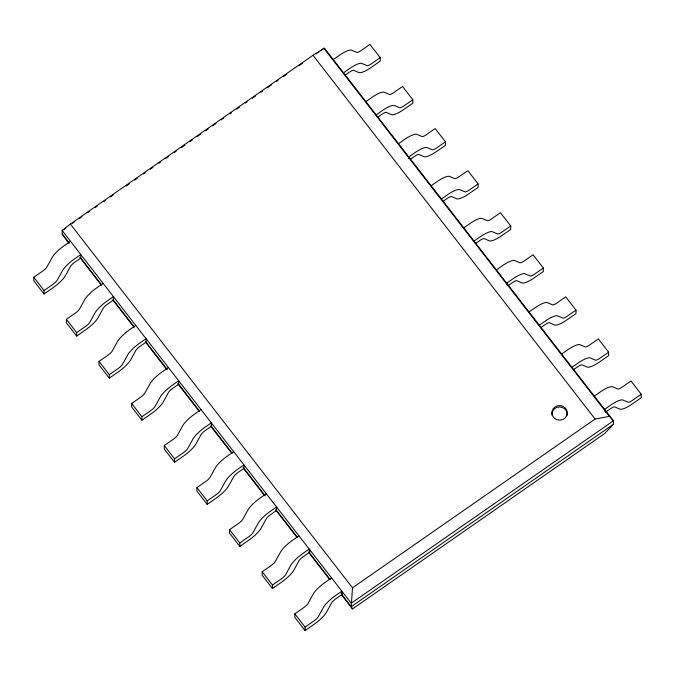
<?xml version="1.0" encoding="UTF-8"?>
<svg xmlns="http://www.w3.org/2000/svg" width="675" height="675" viewBox="0 0 675 675"><rect width="100%" height="100%" fill="white"/><g stroke="black" fill="none" stroke-linecap="round" stroke-linejoin="round"><path stroke-width="1.01" d="M70.512 241.296L63.256 246.367A16.622 4.286 -37.8 0 0 52.49 256.88L46.803 267.148A5.712 1.468 -37.8 0 1 43.116 270.751L33.758 277.265L33.75 280.749L44.027 293.996L52.912 287.82A16.571 4.269 -37.8 0 0 65.509 275.535L70.504 266.406A5.763 1.485 -37.8 0 1 74.891 262.119L80.781 258.019L80.789 254.543L73.533 259.622A16.622 4.286 -37.8 0 0 62.775 270.127L57.08 280.403A5.712 1.468 -37.8 0 1 53.392 283.998L44.044 290.52L44.027 293.996M68.918 243.186L62.151 234.006L62.159 230.529L70.369 224.066L312.981 55.274L324.38 48.102L613.44 420.787L613.423 424.271L604.741 433.451L352.493 608.943L341.508 594.776M103.14 283.365L95.884 288.436A16.622 4.286 -37.8 0 0 85.126 298.949L79.431 309.218A5.712 1.468 -37.8 0 1 75.743 312.82L66.395 319.343L66.378 322.819L76.663 336.074L85.539 329.889A16.571 4.269 -37.8 0 0 98.137 317.604L103.14 308.475A5.763 1.485 -37.8 0 1 107.528 304.189L113.408 300.097L113.417 296.62L106.161 301.691A16.622 4.286 -37.8 0 0 95.403 312.204L89.716 322.473A5.712 1.468 -37.8 0 1 86.02 326.076L76.672 332.589L76.663 336.074M135.776 325.443L128.512 330.514A16.622 4.286 -37.8 0 0 117.754 341.027L112.067 351.295A5.712 1.468 -37.8 0 1 108.38 354.89L99.022 361.412L99.014 364.888L109.291 378.143L118.176 371.967A16.571 4.269 -37.8 0 0 130.764 359.674L135.768 350.544A5.763 1.485 -37.8 0 1 140.155 346.258L146.036 342.166L146.053 338.69L138.797 343.761A16.622 4.286 -37.8 0 0 128.031 354.274L122.344 364.542A5.712 1.468 -37.8 0 1 118.657 368.145L109.299 374.667L109.291 378.143M168.404 367.512L161.148 372.583A16.622 4.286 -37.8 0 0 150.39 383.096L144.695 393.365A5.712 1.468 -37.8 0 1 141.007 396.968L131.659 403.49L131.642 406.966L141.919 420.213L150.803 414.037A16.571 4.269 -37.8 0 0 163.401 401.752L168.404 392.622A5.763 1.485 -37.8 0 1 172.792 388.336L178.672 384.244L178.681 380.759L171.425 385.838A16.622 4.286 -37.8 0 0 160.667 396.352L154.972 406.62A5.712 1.468 -37.8 0 1 151.284 410.214L141.936 416.737L141.919 420.213M201.04 409.582L193.776 414.661A16.622 4.286 -37.8 0 0 183.018 425.166L177.331 435.443A5.712 1.468 -37.8 0 1 173.635 439.037L164.287 445.559L164.278 449.035L174.555 462.291L183.431 456.106A16.571 4.269 -37.8 0 0 196.028 443.821L201.032 434.692A5.763 1.485 -37.8 0 1 205.419 430.405L211.3 426.313L211.317 422.837L204.053 427.908A16.622 4.286 -37.8 0 0 193.295 438.421L187.608 448.689A5.712 1.468 -37.8 0 1 183.921 452.292L174.563 458.814L174.555 462.291M233.668 451.659L226.412 456.73A16.622 4.286 -37.8 0 0 215.654 467.243L209.959 477.512A5.712 1.468 -37.8 0 1 206.272 481.115L196.923 487.628L196.906 491.113L207.183 504.36L216.067 498.184A16.571 4.269 -37.8 0 0 228.665 485.899L233.66 476.769A5.763 1.485 -37.8 0 1 238.047 472.483L243.937 468.382L243.945 464.906L236.689 469.986A16.622 4.286 -37.8 0 0 225.931 480.49L220.236 490.767A5.712 1.468 -37.8 0 1 216.548 494.362L207.2 500.884L207.183 504.36M266.296 493.729L259.04 498.8A16.622 4.286 -37.8 0 0 248.282 509.313L242.595 519.581A5.712 1.468 -37.8 0 1 238.899 523.184L229.551 529.706L229.542 533.183L239.819 546.438L248.695 540.253A16.571 4.269 -37.8 0 0 261.293 527.968L266.296 518.839A5.763 1.485 -37.8 0 1 270.683 514.553L276.564 510.46L276.581 506.984L269.317 512.055A16.622 4.286 -37.8 0 0 258.559 522.568L252.872 532.837A5.712 1.468 -37.8 0 1 249.176 536.439L239.828 542.953L239.819 546.438M298.932 535.807L291.676 540.877A16.622 4.286 -37.8 0 0 280.91 551.391L275.223 561.659A5.712 1.468 -37.8 0 1 271.536 565.253L262.178 571.776L262.17 575.252L272.447 588.507L281.332 582.331A16.571 4.269 -37.8 0 0 293.92 570.038L298.924 560.908A5.763 1.485 -37.8 0 1 303.311 556.622L309.201 552.53L309.209 549.053L301.953 554.124A16.622 4.286 -37.8 0 0 291.195 564.638L285.5 574.906A5.712 1.468 -37.8 0 1 281.812 578.509L272.455 585.031L272.447 588.507M331.56 577.876L324.304 582.947A16.622 4.286 -37.8 0 0 313.546 593.46L307.851 603.728A5.712 1.468 -37.8 0 1 304.163 607.331L294.815 613.853L294.798 617.33L305.075 630.577L313.959 624.4A16.571 4.269 -37.8 0 0 326.557 612.115L331.56 602.986A5.763 1.485 -37.8 0 1 335.948 598.7L341.828 594.608L341.837 591.123L334.581 596.202A16.622 4.286 -37.8 0 0 323.823 606.715L318.136 616.984A5.712 1.468 -37.8 0 1 314.44 620.578L305.092 627.1L305.075 630.577M309.724 549.72L309.707 553.196L330.151 579.547M342.343 595.266L342.352 591.789M333.248 59.527L340.504 54.506A16.622 4.286 -37.8 0 1 351.245 50.06L356.889 52.439A5.712 1.468 -37.8 0 0 360.568 50.912L369.925 44.423L380.202 57.67L380.185 61.147L371.309 67.331A16.571 4.269 -37.8 0 1 358.737 72.546L353.776 70.352A5.763 1.485 -37.8 0 0 349.397 72.166L345.195 75.085M408.78 158.667L408.788 156.929L416.045 151.9A16.622 4.286 -37.8 0 1 426.777 147.454L432.43 149.842A5.712 1.468 -37.8 0 0 436.109 148.306L445.458 141.818L435.181 128.562L425.832 135.059A5.712 1.468 -37.8 0 1 422.153 136.586L416.5 134.207A16.622 4.286 -37.8 0 0 405.768 138.645L398.512 143.674M365.875 101.604L373.132 96.576A16.622 4.286 -37.8 0 1 383.873 92.129L389.517 94.517A5.712 1.468 -37.8 0 0 393.204 92.981L402.553 86.493L412.83 99.748L412.822 103.224L403.937 109.401A16.571 4.269 -37.8 0 1 391.365 114.623L386.404 112.421A5.763 1.485 -37.8 0 0 382.025 114.235L377.823 117.163M445.458 141.818L445.449 145.294L436.565 151.47A16.571 4.269 -37.8 0 1 424.001 156.693L419.032 154.499A5.763 1.485 -37.8 0 0 414.652 156.313L410.451 159.232M431.139 185.743L438.396 180.723A16.622 4.286 -37.8 0 1 449.137 176.276L454.781 178.664A5.712 1.468 -37.8 0 0 458.46 177.128L467.817 170.64L478.094 183.887L478.077 187.372L469.201 193.548A16.571 4.269 -37.8 0 1 456.629 198.771L451.668 196.568A5.763 1.485 -37.8 0 0 447.289 198.382L443.087 201.31M506.672 284.884L506.68 283.146L513.937 278.117A16.622 4.286 -37.8 0 1 524.678 273.67L530.322 276.058A5.712 1.468 -37.8 0 0 534.001 274.531L543.358 268.034L533.081 254.787L523.724 261.276A5.712 1.468 -37.8 0 1 520.045 262.803L514.401 260.423A16.622 4.286 -37.8 0 0 503.66 264.862L496.403 269.89M463.767 227.821L471.032 222.792A16.622 4.286 -37.8 0 1 481.764 218.346L487.409 220.733A5.712 1.468 -37.8 0 0 491.096 219.206L500.445 212.709L510.722 225.965L510.713 229.441L501.829 235.617A16.571 4.269 -37.8 0 1 489.257 240.84L484.296 238.646A5.763 1.485 -37.8 0 0 479.917 240.452L475.715 243.38M543.358 268.034L543.341 271.51L534.465 277.695A16.571 4.269 -37.8 0 1 521.893 282.909L516.932 280.716A5.763 1.485 -37.8 0 0 512.553 282.53L508.351 285.449M529.031 311.968L536.288 306.939A16.622 4.286 -37.8 0 1 547.028 302.493L552.673 304.881A5.712 1.468 -37.8 0 0 556.36 303.345L565.709 296.857L575.986 310.112L575.977 313.588L567.093 319.764A16.571 4.269 -37.8 0 1 554.521 324.987L549.56 322.785A5.763 1.485 -37.8 0 0 545.181 324.599L540.979 327.527M604.564 411.1L604.572 409.362L611.828 404.333A16.622 4.286 -37.8 0 1 622.569 399.895L628.214 402.275A5.712 1.468 -37.8 0 0 631.901 400.748L641.25 394.251L630.973 381.004L621.624 387.492A5.712 1.468 -37.8 0 1 617.937 389.028L612.292 386.64A16.622 4.286 -37.8 0 0 601.552 391.087L594.295 396.107M561.667 354.038L568.924 349.009A16.622 4.286 -37.8 0 1 579.665 344.571L585.309 346.95A5.712 1.468 -37.8 0 0 588.988 345.423L598.337 338.926L608.622 352.181L608.605 355.657L599.729 361.834A16.571 4.269 -37.8 0 1 587.157 367.057L582.196 364.863A5.763 1.485 -37.8 0 0 577.817 366.677L573.615 369.596M641.25 394.251L641.242 397.735L632.357 403.912A16.571 4.269 -37.8 0 1 619.785 409.134L614.824 406.932A5.763 1.485 -37.8 0 0 610.445 408.746L605.399 412.256M70.369 224.066L352.493 587.815L351.202 606.698L352.493 608.943M65.618 228.125L62.159 230.529L351.219 603.222L613.44 420.787L609.365 416.374L323.772 48.144M72.529 223.315L74.258 222.109M79.439 218.506L82.038 216.7M88.088 212.49L89.809 211.292M94.998 207.681L97.588 205.875M103.638 201.673L105.367 200.467M110.548 196.864L113.147 195.058M126.107 186.038L129.558 183.634M134.747 180.031L137.337 178.225M143.387 174.015L145.117 172.817M150.297 169.206L152.896 167.408M158.937 163.198L160.667 161.992M165.856 158.389L168.446 156.583M174.496 152.373L176.226 151.175M181.406 147.563L184.866 145.159M190.046 141.556L192.645 139.75M196.965 136.747L200.416 134.342M205.605 130.731L208.195 128.933M212.515 125.921L215.975 123.517M221.155 119.914L223.746 118.108M229.795 113.898L231.525 112.7M236.714 109.088L239.304 107.291M245.354 103.081L247.075 101.874M252.264 98.272L255.724 95.867M260.904 92.256L262.634 91.058M267.815 87.446L271.274 85.042M276.463 81.439L278.184 80.232M283.373 76.629L286.824 74.225M298.924 65.804L302.383 63.399M316.204 53.781L318.802 51.983M320.448 50.836L323.595 48.642M343.524 72.782L350.781 67.753A16.622 4.286 -37.8 0 1 361.522 63.307L367.166 65.694A5.712 1.468 -37.8 0 0 370.845 64.167L380.202 57.67M376.152 114.851L383.408 109.822A16.622 4.286 -37.8 0 1 394.149 105.384L399.794 107.764A5.712 1.468 -37.8 0 0 403.481 106.237L412.83 99.748M441.416 198.998L448.673 193.97A16.622 4.286 -37.8 0 1 459.413 189.532L465.058 191.911A5.712 1.468 -37.8 0 0 468.745 190.384L478.094 183.887M474.044 241.068L481.309 236.047A16.622 4.286 -37.8 0 1 492.041 231.601L497.694 233.98A5.712 1.468 -37.8 0 0 501.373 232.453L510.722 225.965M539.308 325.215L546.573 320.186A16.622 4.286 -37.8 0 1 557.305 315.748L562.95 318.127A5.712 1.468 -37.8 0 0 566.637 316.6L575.986 310.112M571.944 367.293L579.201 362.264A16.622 4.286 -37.8 0 1 589.942 357.817L595.586 360.205A5.712 1.468 -37.8 0 0 599.265 358.67L608.622 352.181M352.493 587.815L595.105 419.032L609.365 416.374M613.423 424.271L351.202 606.698L341.061 593.612M312.981 55.274L595.105 419.032M62.151 234.006L69.213 243.118M80.781 258.019L101.858 285.196M113.408 300.097L134.08 326.742M145.707 341.736L167.02 369.217M177.998 383.375L199.319 410.856M210.946 425.849L232.259 453.33M243.236 467.488L265.199 495.804M276.176 509.962L297.498 537.443M79.802 257.361L101.132 284.85M112.759 299.843L134.08 327.341M145.716 342.335L167.037 369.832M178.023 383.991L199.344 411.488M210.98 426.482L231.66 453.144M243.287 468.138L264.608 495.636M275.594 509.794L296.924 537.292M308.551 552.285L329.873 579.783M33.758 277.265L44.044 290.52M66.395 319.343L76.672 332.589M99.022 361.412L109.299 374.667M131.659 403.49L141.936 416.737M164.287 445.559L174.563 458.814M196.923 487.628L207.2 500.884M229.551 529.706L239.828 542.953M262.178 571.776L272.455 585.031M294.815 613.853L305.092 627.1M551.914 415.024A7.678 7.273 0.2 0 1 559.71 406.957A7.678 7.273 0.2 0 1 567.143 415.336M554.757 418.517A7.678 7.273 0.2 0 0 567.152 413.944A7.678 7.273 0.2 0 0 556.765 406.063A7.678 7.273 0.2 0 0 554.757 418.517"/></g></svg>
